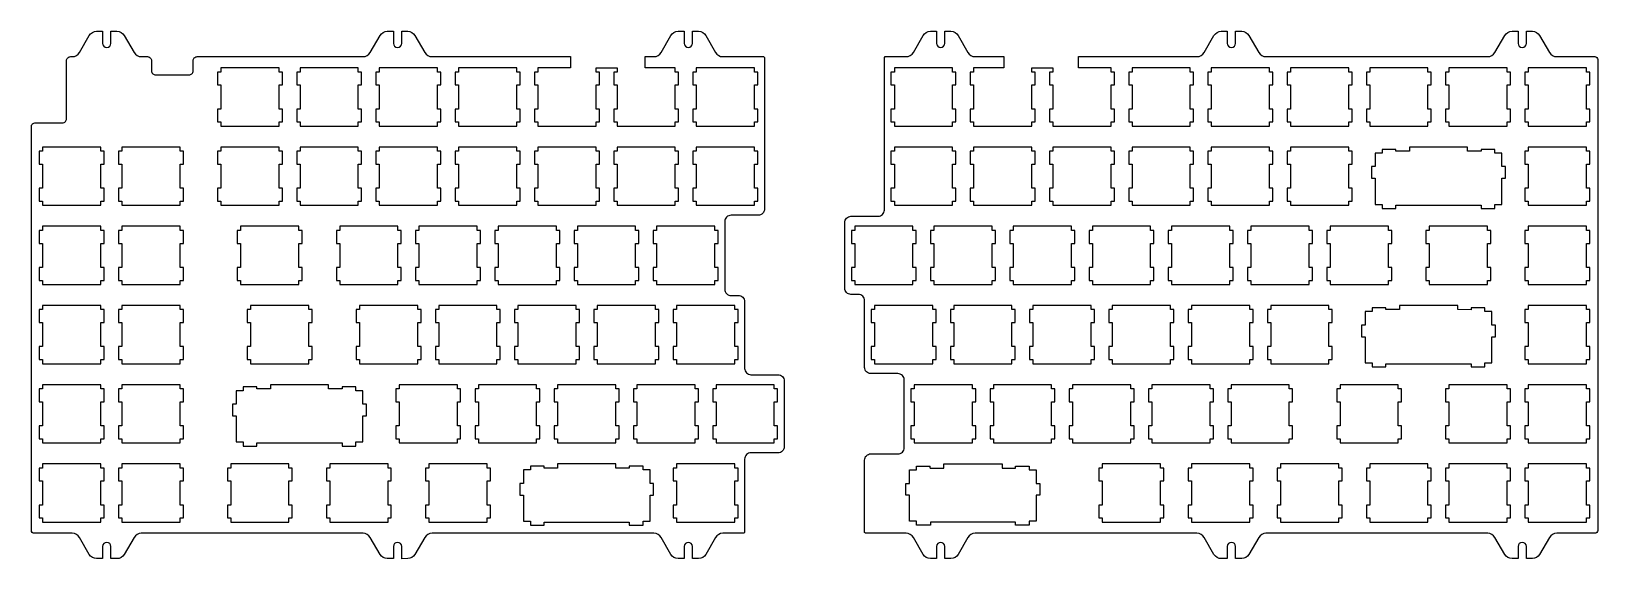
# Model space of a CAD drawing. Header units: millimetres. Extents: x 0 to 377, y -6 to 121.
import ezdxf

# ---------------------------------------------------------------- set-up
doc = ezdxf.new("R2010")
doc.units = ezdxf.units.MM
doc.layers.get('0').update_dxf_attribs({"linetype": 'CONTINUOUS'})

msp = doc.modelspace()

# ---------------------------------------------------------------- linework, layer by layer
for p, q in [((211.09, 11.93), (211.09, 15.16)), ((211.09, 15.16), (212.76, 15.16)), ((212.76, 15.16), (212.76, 16.08)), ((212.76, 16.08), (216.06, 16.08)), ((216.06, 15.62), (216.06, 16.08)), ((216.06, 15.62), (219.31, 15.63)), ((219.31, 15.63), (219.31, 16.63)), ((219.31, 16.63), (233.31, 16.63)), ((233.31, 16.63), (233.31, 15.63)), ((233.31, 15.63), (236.56, 15.62)), ((236.56, 16.08), (239.86, 16.08)), ((236.56, 15.62), (236.56, 16.08)), ((239.86, 16.08), (239.86, 15.16)), ((239.86, 15.16), (241.54, 15.16)), ((241.54, 15.16), (241.54, 11.93)), ((210.21, 9.13), (210.21, 11.93)), ((210.21, 11.93), (211.09, 11.93)), ((241.54, 11.93), (242.41, 11.93)), ((242.41, 11.93), (242.41, 9.13)), ((211.09, 9.13), (210.21, 9.13)), ((211.09, 2.86), (211.09, 9.13)), ((241.54, 9.13), (241.54, 2.86)), ((242.41, 9.13), (241.54, 9.13)), ((212.76, 2.86), (211.09, 2.86)), ((212.76, 1.88), (212.76, 2.86)), ((216.07, 1.88), (212.76, 1.88)), ((236.56, 2.63), (216.07, 2.63)), ((216.07, 2.63), (216.07, 1.88)), ((236.56, 1.88), (236.56, 2.63)), ((239.86, 1.88), (236.56, 1.88)), ((239.86, 2.86), (239.86, 1.88)), ((241.54, 2.86), (239.86, 2.86))]:
    msp.add_line(p, q)
for points in [[(79.67, 114.59, 0.267949), (81.41, 115.59), (83.77, 119.69, -0.267949), (85.5, 120.69), (86.97, 120.69), (86.97, 117.79, 1), (88.97, 117.79), (88.97, 120.69), (90.43, 120.69, -0.267949), (92.16, 119.69), (94.53, 115.59, 0.267949), (96.26, 114.59), (129.52, 114.59), (129.52, 111.88), (121.68, 111.88), (121.68, 110.88), (120.88, 110.88), (120.88, 107.78), (121.68, 107.78), (121.68, 101.98), (120.88, 101.98), (120.88, 98.88), (121.68, 98.88), (121.68, 97.88), (135.68, 97.88), (135.68, 98.88), (136.48, 98.88), (136.48, 101.98), (135.68, 101.98), (135.68, 107.78), (136.48, 107.78), (136.48, 110.88), (135.68, 110.88), (135.68, 111.88), (140.73, 111.88), (140.73, 110.88), (139.93, 110.88), (139.93, 107.78), (140.73, 107.78), (140.73, 101.98), (139.93, 101.98), (139.93, 98.88), (140.73, 98.88), (140.73, 97.88), (154.73, 97.88), (154.73, 98.88), (155.53, 98.88), (155.53, 101.98), (154.73, 101.98), (154.73, 107.78), (155.53, 107.78), (155.53, 110.88), (154.73, 110.88), (154.73, 111.88), (147.46, 111.88), (147.46, 114.59), (149.59, 114.59, 0.267949), (151.32, 115.59), (153.69, 119.69, -0.267949), (155.42, 120.69), (156.88, 120.69), (156.88, 117.79, 1), (158.88, 117.79), (158.88, 120.69), (160.34, 120.69, -0.267949), (162.07, 119.69), (164.44, 115.59, 0.267949), (166.17, 114.59), (175.98, 114.59), (176.18, 114.39), (176.18, 77.94, -0.414214), (174.68, 76.44), (168.15, 76.44, 0.414214), (166.65, 74.94), (166.65, 58.64, 0.414214), (168.15, 57.14), (169.92, 57.14, -0.414214), (171.42, 55.64), (171.42, 39.59, 0.414214), (172.92, 38.09), (179.44, 38.09, -0.414214), (180.94, 36.59), (180.94, 20.79, -0.414214), (179.44, 19.29), (172.92, 19.29, 0.414214), (171.42, 17.79), (171.42, 0.14), (171.22, -0.06), (166.17, -0.06, 0.267949), (164.44, -1.06), (162.07, -5.16, -0.267949), (160.34, -6.16), (158.88, -6.16), (158.88, -3.26, 1), (156.88, -3.26), (156.88, -6.16), (155.42, -6.16, -0.267949), (153.69, -5.16), (151.32, -1.06, 0.267949), (149.59, -0.06), (96.26, -0.06, 0.267949), (94.53, -1.06), (92.16, -5.16, -0.267949), (90.43, -6.16), (88.97, -6.18), (88.97, -3.26, 1), (86.97, -3.26), (86.97, -6.16), (85.5, -6.16, -0.267949), (83.77, -5.16), (81.41, -1.06, 0.267949), (79.67, -0.06), (26.34, -0.06, 0.267949), (24.61, -1.06), (22.25, -5.16, -0.267949), (20.51, -6.16), (19.05, -6.16), (19.05, -3.26, 1), (17.05, -3.26), (17.05, -6.16), (15.59, -6.16, -0.267949), (13.86, -5.16), (11.49, -1.06, 0.267949), (9.76, -0.06), (0.62, -0.06, -0.414214), (-0.08, 0.64), (-0.08, 97.69, -0.414214), (0.92, 98.69), (7.39, 98.69, 0.414214), (8.39, 99.69), (8.39, 113.59, -0.414214), (9.39, 114.59), (9.76, 114.59, 0.267949), (11.49, 115.59), (13.86, 119.69, -0.267949), (15.59, 120.69), (17.05, 120.69), (17.05, 117.79, 1), (19.05, 117.79), (19.05, 120.69), (20.51, 120.69, -0.267949), (22.25, 119.69), (24.61, 115.59, 0.267949), (26.34, 114.59), (27.81, 114.59, -0.414214), (28.81, 113.59), (28.81, 111.19, 0.414214), (29.81, 110.19), (37.81, 110.19, 0.414214), (38.81, 111.19), (38.81, 113.59, -0.414214), (39.81, 114.59)], [(281.9, 115.59), (284.26, 119.69, -0.267949), (286, 120.69), (287.46, 120.69), (287.46, 117.79, 1), (289.46, 117.79), (289.46, 120.69), (290.92, 120.69, -0.267949), (292.65, 119.69), (295.02, 115.59, 0.267949), (296.75, 114.59), (350.08, 114.59, 0.267949), (351.81, 115.59), (354.18, 119.69, -0.267949), (355.91, 120.69), (357.37, 120.69), (357.37, 117.79, 1), (359.37, 117.79), (359.37, 120.69), (360.83, 120.69, -0.267949), (362.56, 119.69), (364.93, 115.59, 0.267949), (366.66, 114.59), (375.81, 114.59, -0.414214), (376.51, 113.89), (376.51, 0.64, -0.414214), (375.81, -0.06), (366.66, -0.06, 0.267949), (364.93, -1.06), (362.56, -5.16, -0.267949), (360.83, -6.16), (359.37, -6.16), (359.37, -3.26, 1), (357.37, -3.26), (357.37, -6.16), (355.91, -6.16, -0.267949), (354.18, -5.16), (351.81, -1.06, 0.267949), (350.08, -0.06), (296.75, -0.06, 0.267949), (295.02, -1.06), (292.65, -5.16, -0.267949), (290.92, -6.16), (289.46, -6.16), (289.46, -3.26, 1), (287.46, -3.26), (287.46, -6.16), (286, -6.16, -0.267949), (284.26, -5.16), (281.9, -1.06, 0.267949), (280.17, -0.06), (226.84, -0.06, 0.267949), (225.1, -1.06), (222.74, -5.16, -0.267949), (221.01, -6.16), (219.54, -6.16), (219.54, -3.26, 1), (217.54, -3.26), (217.54, -6.16), (216.08, -6.16, -0.267949), (214.35, -5.16), (211.98, -1.06, 0.267949), (210.25, -0.06), (200.45, -0.06), (200.25, 0.14), (200.25, 17.54, -0.414214), (201.75, 19.04), (208.27, 19.04, 0.414214), (209.77, 20.54), (209.77, 36.84, 0.414214), (208.27, 38.34), (201.75, 38.34, -0.414214), (200.25, 39.84), (200.25, 55.89, 0.414214), (198.75, 57.39), (196.98, 57.39, -0.414214), (195.48, 58.89), (195.48, 74.69, -0.414214), (196.98, 76.19), (203.51, 76.19, 0.414214), (205.01, 77.69), (205.01, 114.39), (205.21, 114.59), (210.25, 114.59, 0.267949), (211.98, 115.59), (214.35, 119.69, -0.267949), (216.08, 120.69), (217.54, 120.69), (217.54, 117.79, 1), (219.54, 117.79), (219.54, 120.69), (221.01, 120.69, -0.267949), (222.74, 119.69), (225.1, 115.59, 0.267949), (226.84, 114.59), (233.72, 114.59), (233.72, 111.88), (226.46, 111.88), (226.46, 110.88), (225.66, 110.88), (225.66, 107.78), (226.46, 107.78), (226.46, 101.98), (225.66, 101.98), (225.66, 98.88), (226.46, 98.88), (226.46, 97.88), (240.46, 97.88), (240.46, 98.88), (241.26, 98.88), (241.26, 101.98), (240.46, 101.98), (240.46, 107.78), (241.26, 107.78), (241.26, 110.88), (240.46, 110.88), (240.46, 111.88), (245.51, 111.88), (245.51, 110.88), (244.71, 110.88), (244.71, 107.78), (245.51, 107.78), (245.51, 101.98), (244.71, 101.98), (244.71, 98.88), (245.51, 98.88), (245.51, 97.88), (259.5, 97.88), (259.5, 98.88), (260.31, 98.88), (260.31, 101.98), (259.5, 101.98), (259.5, 107.78), (260.31, 107.78), (260.31, 110.88), (259.5, 110.88), (259.5, 111.88), (251.66, 111.88), (251.66, 114.59), (280.17, 114.59, 0.267949)]]:
    msp.add_lwpolyline(points, format="xyb", close=True)
for points in [[(59.48, 101.98), (59.48, 107.78), (60.28, 107.78), (60.28, 110.88), (59.48, 110.88), (59.48, 111.88), (45.48, 111.88), (45.48, 110.88), (44.68, 110.88), (44.68, 107.78), (45.48, 107.78), (45.48, 101.98), (44.68, 101.98), (44.68, 98.88), (45.48, 98.88), (45.48, 97.88), (59.48, 97.88), (59.48, 98.88), (60.28, 98.88), (60.28, 101.98)], [(79.33, 98.88), (79.33, 101.98), (78.53, 101.98), (78.53, 107.78), (79.33, 107.78), (79.33, 110.88), (78.53, 110.88), (78.53, 111.88), (64.53, 111.88), (64.53, 110.88), (63.73, 110.88), (63.73, 107.78), (64.53, 107.78), (64.53, 101.98), (63.73, 101.98), (63.73, 98.88), (64.53, 98.88), (64.53, 97.88), (78.53, 97.88), (78.53, 98.88)], [(98.38, 110.88), (97.58, 110.88), (97.58, 111.88), (83.58, 111.88), (83.58, 110.88), (82.78, 110.88), (82.78, 107.78), (83.58, 107.78), (83.58, 101.98), (82.78, 101.98), (82.78, 98.88), (83.58, 98.88), (83.58, 97.88), (97.58, 97.88), (97.58, 98.88), (98.38, 98.88), (98.38, 101.98), (97.58, 101.98), (97.58, 107.78), (98.38, 107.78)], [(116.63, 107.78), (117.43, 107.78), (117.43, 110.88), (116.63, 110.88), (116.63, 111.88), (102.63, 111.88), (102.63, 110.88), (101.83, 110.88), (101.83, 107.78), (102.63, 107.78), (102.63, 101.98), (101.83, 101.98), (101.83, 98.88), (102.63, 98.88), (102.63, 97.88), (116.63, 97.88), (116.63, 98.88), (117.43, 98.88), (117.43, 101.98), (116.63, 101.98)], [(173.78, 107.78), (174.58, 107.78), (174.58, 110.88), (173.78, 110.88), (173.78, 111.88), (159.78, 111.88), (159.78, 110.88), (158.98, 110.88), (158.98, 107.78), (159.78, 107.78), (159.78, 101.98), (158.98, 101.98), (158.98, 98.88), (159.78, 98.88), (159.78, 97.88), (173.78, 97.88), (173.78, 98.88), (174.58, 98.88), (174.58, 101.98), (173.78, 101.98)], [(207.41, 107.78), (207.41, 101.98), (206.6, 101.98), (206.6, 98.88), (207.41, 98.88), (207.41, 97.88), (221.41, 97.88), (221.41, 98.88), (222.21, 98.88), (222.21, 101.98), (221.41, 101.98), (221.41, 107.78), (222.21, 107.78), (222.21, 110.88), (221.41, 110.88), (221.41, 111.88), (207.41, 111.88), (207.41, 110.88), (206.6, 110.88), (206.6, 107.78)], [(264.56, 101.98), (263.75, 101.98), (263.75, 98.88), (264.56, 98.88), (264.56, 97.88), (278.56, 97.88), (278.56, 98.88), (279.36, 98.88), (279.36, 101.98), (278.56, 101.98), (278.56, 107.78), (279.36, 107.78), (279.36, 110.88), (278.56, 110.88), (278.56, 111.88), (264.56, 111.88), (264.56, 110.88), (263.75, 110.88), (263.75, 107.78), (264.56, 107.78)], [(298.41, 101.98), (297.61, 101.98), (297.61, 107.78), (298.41, 107.78), (298.41, 110.88), (297.61, 110.88), (297.61, 111.88), (283.61, 111.88), (283.61, 110.88), (282.81, 110.88), (282.81, 107.78), (283.61, 107.78), (283.61, 101.98), (282.81, 101.98), (282.81, 98.88), (283.61, 98.88), (283.61, 97.88), (297.61, 97.88), (297.61, 98.88), (298.41, 98.88)], [(302.66, 110.88), (301.86, 110.88), (301.86, 107.78), (302.66, 107.78), (302.66, 101.98), (301.86, 101.98), (301.86, 98.88), (302.66, 98.88), (302.66, 97.88), (316.65, 97.88), (316.65, 98.88), (317.46, 98.88), (317.46, 101.98), (316.65, 101.98), (316.65, 107.78), (317.46, 107.78), (317.46, 110.88), (316.65, 110.88), (316.65, 111.88), (302.66, 111.88)], [(335.71, 101.98), (335.71, 107.78), (336.51, 107.78), (336.51, 110.88), (335.71, 110.88), (335.71, 111.88), (321.71, 111.88), (321.71, 110.88), (320.9, 110.88), (320.9, 107.78), (321.71, 107.78), (321.71, 101.98), (320.9, 101.98), (320.9, 98.88), (321.71, 98.88), (321.71, 97.88), (335.71, 97.88), (335.71, 98.88), (336.51, 98.88), (336.51, 101.98)], [(354.76, 111.88), (340.76, 111.88), (340.76, 110.88), (339.95, 110.88), (339.95, 107.78), (340.76, 107.78), (340.76, 101.98), (339.95, 101.98), (339.95, 98.88), (340.76, 98.88), (340.76, 97.88), (354.76, 97.88), (354.76, 98.88), (355.56, 98.88), (355.56, 101.98), (354.76, 101.98), (354.76, 107.78), (355.56, 107.78), (355.56, 110.88), (354.76, 110.88)], [(373.81, 110.88), (373.81, 111.88), (359.81, 111.88), (359.81, 110.88), (359, 110.88), (359, 107.78), (359.81, 107.78), (359.81, 101.98), (359, 101.98), (359, 98.88), (359.81, 98.88), (359.81, 97.88), (373.81, 97.88), (373.81, 98.88), (374.61, 98.88), (374.61, 101.98), (373.81, 101.98), (373.81, 107.78), (374.61, 107.78), (374.61, 110.88)], [(2.62, 91.83), (1.82, 91.83), (1.82, 88.73), (2.62, 88.73), (2.62, 82.93), (1.82, 82.93), (1.82, 79.83), (2.62, 79.83), (2.62, 78.83), (16.62, 78.83), (16.62, 79.83), (17.42, 79.83), (17.42, 82.93), (16.62, 82.93), (16.62, 88.73), (17.42, 88.73), (17.42, 91.83), (16.62, 91.83), (16.62, 92.83), (2.62, 92.83)], [(36.47, 82.93), (35.67, 82.93), (35.67, 88.73), (36.47, 88.73), (36.47, 91.83), (35.67, 91.83), (35.67, 92.83), (21.67, 92.83), (21.67, 91.83), (20.87, 91.83), (20.87, 88.73), (21.67, 88.73), (21.67, 82.93), (20.87, 82.93), (20.87, 79.83), (21.67, 79.83), (21.67, 78.83), (35.67, 78.83), (35.67, 79.83), (36.47, 79.83)], [(60.28, 91.83), (59.48, 91.83), (59.48, 92.83), (45.48, 92.83), (45.48, 91.83), (44.68, 91.83), (44.68, 88.73), (45.48, 88.73), (45.48, 82.93), (44.68, 82.93), (44.68, 79.83), (45.48, 79.83), (45.48, 78.83), (59.48, 78.83), (59.48, 79.83), (60.28, 79.83), (60.28, 82.93), (59.48, 82.93), (59.48, 88.73), (60.28, 88.73)], [(64.53, 82.93), (63.73, 82.93), (63.73, 79.83), (64.53, 79.83), (64.53, 78.83), (78.53, 78.83), (78.53, 79.83), (79.33, 79.83), (79.33, 82.93), (78.53, 82.93), (78.53, 88.73), (79.33, 88.73), (79.33, 91.83), (78.53, 91.83), (78.53, 92.83), (64.53, 92.83), (64.53, 91.83), (63.73, 91.83), (63.73, 88.73), (64.53, 88.73)], [(97.58, 82.93), (97.58, 88.73), (98.38, 88.73), (98.38, 91.83), (97.58, 91.83), (97.58, 92.83), (83.58, 92.83), (83.58, 91.83), (82.78, 91.83), (82.78, 88.73), (83.58, 88.73), (83.58, 82.93), (82.78, 82.93), (82.78, 79.83), (83.58, 79.83), (83.58, 78.83), (97.58, 78.83), (97.58, 79.83), (98.38, 79.83), (98.38, 82.93)], [(117.43, 88.73), (117.43, 91.83), (116.63, 91.83), (116.63, 92.83), (102.63, 92.83), (102.63, 91.83), (101.83, 91.83), (101.83, 88.73), (102.63, 88.73), (102.63, 82.93), (101.83, 82.93), (101.83, 79.83), (102.63, 79.83), (102.63, 78.83), (116.63, 78.83), (116.63, 79.83), (117.43, 79.83), (117.43, 82.93), (116.63, 82.93), (116.63, 88.73)], [(135.68, 92.83), (121.68, 92.83), (121.68, 91.83), (120.88, 91.83), (120.88, 88.73), (121.68, 88.73), (121.68, 82.93), (120.88, 82.93), (120.88, 79.83), (121.68, 79.83), (121.68, 78.83), (135.68, 78.83), (135.68, 79.83), (136.48, 79.83), (136.48, 82.93), (135.68, 82.93), (135.68, 88.73), (136.48, 88.73), (136.48, 91.83), (135.68, 91.83)], [(155.53, 91.83), (154.73, 91.83), (154.73, 92.83), (140.73, 92.83), (140.73, 91.83), (139.93, 91.83), (139.93, 88.73), (140.73, 88.73), (140.73, 82.93), (139.93, 82.93), (139.93, 79.83), (140.73, 79.83), (140.73, 78.83), (154.73, 78.83), (154.73, 79.83), (155.53, 79.83), (155.53, 82.93), (154.73, 82.93), (154.73, 88.73), (155.53, 88.73)], [(173.78, 82.93), (173.78, 88.73), (174.58, 88.73), (174.58, 91.83), (173.78, 91.83), (173.78, 92.83), (159.78, 92.83), (159.78, 91.83), (158.98, 91.83), (158.98, 88.73), (159.78, 88.73), (159.78, 82.93), (158.98, 82.93), (158.98, 79.83), (159.78, 79.83), (159.78, 78.83), (173.78, 78.83), (173.78, 79.83), (174.58, 79.83), (174.58, 82.93)], [(207.41, 82.93), (206.6, 82.93), (206.6, 79.83), (207.41, 79.83), (207.41, 78.83), (221.41, 78.83), (221.41, 79.83), (222.21, 79.83), (222.21, 82.93), (221.41, 82.93), (221.41, 88.73), (222.21, 88.73), (222.21, 91.83), (221.41, 91.83), (221.41, 92.83), (207.41, 92.83), (207.41, 91.83), (206.6, 91.83), (206.6, 88.73), (207.41, 88.73)], [(241.26, 88.73), (241.26, 91.83), (240.46, 91.83), (240.46, 92.83), (226.46, 92.83), (226.46, 91.83), (225.66, 91.83), (225.66, 88.73), (226.46, 88.73), (226.46, 82.93), (225.66, 82.93), (225.66, 79.83), (226.46, 79.83), (226.46, 78.83), (240.46, 78.83), (240.46, 79.83), (241.26, 79.83), (241.26, 82.93), (240.46, 82.93), (240.46, 88.73)], [(244.71, 79.83), (245.51, 79.83), (245.51, 78.83), (259.5, 78.83), (259.5, 79.83), (260.31, 79.83), (260.31, 82.93), (259.5, 82.93), (259.5, 88.73), (260.31, 88.73), (260.31, 91.83), (259.5, 91.83), (259.5, 92.83), (245.51, 92.83), (245.51, 91.83), (244.71, 91.83), (244.71, 88.73), (245.51, 88.73), (245.51, 82.93), (244.71, 82.93)], [(264.56, 79.83), (264.56, 78.83), (278.56, 78.83), (278.56, 79.83), (279.36, 79.83), (279.36, 82.93), (278.56, 82.93), (278.56, 88.73), (279.36, 88.73), (279.36, 91.83), (278.56, 91.83), (278.56, 92.83), (264.56, 92.83), (264.56, 91.83), (263.75, 91.83), (263.75, 88.73), (264.56, 88.73), (264.56, 82.93), (263.75, 82.93), (263.75, 79.83)], [(283.61, 92.83), (283.61, 91.83), (282.81, 91.83), (282.81, 88.73), (283.61, 88.73), (283.61, 82.93), (282.81, 82.93), (282.81, 79.83), (283.61, 79.83), (283.61, 78.83), (297.61, 78.83), (297.61, 79.83), (298.41, 79.83), (298.41, 82.93), (297.61, 82.93), (297.61, 88.73), (298.41, 88.73), (298.41, 91.83), (297.61, 91.83), (297.61, 92.83)], [(316.65, 78.83), (316.65, 79.83), (317.46, 79.83), (317.46, 82.93), (316.65, 82.93), (316.65, 88.73), (317.46, 88.73), (317.46, 91.83), (316.65, 91.83), (316.65, 92.83), (302.66, 92.83), (302.66, 91.83), (301.86, 91.83), (301.86, 88.73), (302.66, 88.73), (302.66, 82.93), (301.86, 82.93), (301.86, 79.83), (302.66, 79.83), (302.66, 78.83)], [(354.33, 85.33), (354.33, 88.13), (353.46, 88.13), (353.46, 91.36), (351.78, 91.36), (351.78, 92.28), (348.48, 92.28), (348.48, 91.82), (345.23, 91.83), (345.23, 92.83), (331.23, 92.83), (331.23, 91.83), (327.98, 91.82), (327.98, 92.28), (324.68, 92.28), (324.68, 91.36), (323, 91.36), (323, 88.13), (322.13, 88.13), (322.13, 85.33), (323, 85.33), (323, 79.06), (324.68, 79.06), (324.68, 78.08), (327.98, 78.08), (327.98, 78.83), (348.48, 78.83), (348.48, 78.08), (351.78, 78.08), (351.78, 79.06), (353.46, 79.06), (353.46, 85.33)], [(359, 91.83), (359, 88.73), (359.81, 88.73), (359.81, 82.93), (359, 82.93), (359, 79.83), (359.81, 79.83), (359.81, 78.83), (373.81, 78.83), (373.81, 79.83), (374.61, 79.83), (374.61, 82.93), (373.81, 82.93), (373.81, 88.73), (374.61, 88.73), (374.61, 91.83), (373.81, 91.83), (373.81, 92.83), (359.81, 92.83), (359.81, 91.83)], [(17.42, 60.78), (17.42, 63.88), (16.62, 63.88), (16.62, 69.68), (17.42, 69.68), (17.42, 72.78), (16.62, 72.78), (16.62, 73.78), (2.62, 73.78), (2.62, 72.78), (1.82, 72.78), (1.82, 69.68), (2.62, 69.68), (2.62, 63.88), (1.82, 63.88), (1.82, 60.78), (2.62, 60.78), (2.62, 59.78), (16.62, 59.78), (16.62, 60.78)], [(35.67, 60.78), (36.47, 60.78), (36.47, 63.88), (35.67, 63.88), (35.67, 69.68), (36.47, 69.68), (36.47, 72.78), (35.67, 72.78), (35.67, 73.78), (21.67, 73.78), (21.67, 72.78), (20.87, 72.78), (20.87, 69.68), (21.67, 69.68), (21.67, 63.88), (20.87, 63.88), (20.87, 60.78), (21.67, 60.78), (21.67, 59.78), (35.67, 59.78)], [(64.24, 59.78), (64.24, 60.78), (65.04, 60.78), (65.04, 63.88), (64.24, 63.88), (64.24, 69.68), (65.04, 69.68), (65.04, 72.78), (64.24, 72.78), (64.24, 73.78), (50.24, 73.78), (50.24, 72.78), (49.44, 72.78), (49.44, 69.68), (50.24, 69.68), (50.24, 63.88), (49.44, 63.88), (49.44, 60.78), (50.24, 60.78), (50.24, 59.78)], [(73.25, 60.78), (74.06, 60.78), (74.06, 59.78), (88.06, 59.78), (88.06, 60.78), (88.86, 60.78), (88.86, 63.88), (88.06, 63.88), (88.06, 69.68), (88.86, 69.68), (88.86, 72.78), (88.06, 72.78), (88.06, 73.78), (74.06, 73.78), (74.06, 72.78), (73.25, 72.78), (73.25, 69.68), (74.06, 69.68), (74.06, 63.88), (73.25, 63.88)], [(93.11, 60.78), (93.11, 59.78), (107.11, 59.78), (107.11, 60.78), (107.91, 60.78), (107.91, 63.88), (107.11, 63.88), (107.11, 69.68), (107.91, 69.68), (107.91, 72.78), (107.11, 72.78), (107.11, 73.78), (93.11, 73.78), (93.11, 72.78), (92.31, 72.78), (92.31, 69.68), (93.11, 69.68), (93.11, 63.88), (92.31, 63.88), (92.31, 60.78)], [(112.16, 72.78), (111.36, 72.78), (111.36, 69.68), (112.16, 69.68), (112.16, 63.88), (111.36, 63.88), (111.36, 60.78), (112.16, 60.78), (112.16, 59.78), (126.16, 59.78), (126.16, 60.78), (126.96, 60.78), (126.96, 63.88), (126.16, 63.88), (126.16, 69.68), (126.96, 69.68), (126.96, 72.78), (126.16, 72.78), (126.16, 73.78), (112.16, 73.78)], [(146.01, 60.78), (146.01, 63.88), (145.21, 63.88), (145.21, 69.68), (146.01, 69.68), (146.01, 72.78), (145.21, 72.78), (145.21, 73.78), (131.21, 73.78), (131.21, 72.78), (130.41, 72.78), (130.41, 69.68), (131.21, 69.68), (131.21, 63.88), (130.41, 63.88), (130.41, 60.78), (131.21, 60.78), (131.21, 59.78), (145.21, 59.78), (145.21, 60.78)], [(165.06, 72.78), (164.25, 72.78), (164.25, 73.78), (150.26, 73.78), (150.26, 72.78), (149.46, 72.78), (149.46, 69.68), (150.26, 69.68), (150.26, 63.88), (149.46, 63.88), (149.46, 60.78), (150.26, 60.78), (150.26, 59.78), (164.25, 59.78), (164.25, 60.78), (165.06, 60.78), (165.06, 63.88), (164.25, 63.88), (164.25, 69.68), (165.06, 69.68)], [(197.88, 63.88), (197.08, 63.88), (197.08, 60.78), (197.88, 60.78), (197.88, 59.78), (211.88, 59.78), (211.88, 60.78), (212.68, 60.78), (212.68, 63.88), (211.88, 63.88), (211.88, 69.68), (212.68, 69.68), (212.68, 72.78), (211.88, 72.78), (211.88, 73.78), (197.88, 73.78), (197.88, 72.78), (197.08, 72.78), (197.08, 69.68), (197.88, 69.68)], [(230.93, 69.68), (231.73, 69.68), (231.73, 72.78), (230.93, 72.78), (230.93, 73.78), (216.93, 73.78), (216.93, 72.78), (216.13, 72.78), (216.13, 69.68), (216.93, 69.68), (216.93, 63.88), (216.13, 63.88), (216.13, 60.78), (216.93, 60.78), (216.93, 59.78), (230.93, 59.78), (230.93, 60.78), (231.73, 60.78), (231.73, 63.88), (230.93, 63.88)], [(235.98, 72.78), (235.18, 72.78), (235.18, 69.68), (235.98, 69.68), (235.98, 63.88), (235.18, 63.88), (235.18, 60.78), (235.98, 60.78), (235.98, 59.78), (249.98, 59.78), (249.98, 60.78), (250.78, 60.78), (250.78, 63.88), (249.98, 63.88), (249.98, 69.68), (250.78, 69.68), (250.78, 72.78), (249.98, 72.78), (249.98, 73.78), (235.98, 73.78)], [(254.23, 60.78), (255.03, 60.78), (255.03, 59.78), (269.03, 59.78), (269.03, 60.78), (269.83, 60.78), (269.83, 63.88), (269.03, 63.88), (269.03, 69.68), (269.83, 69.68), (269.83, 72.78), (269.03, 72.78), (269.03, 73.78), (255.03, 73.78), (255.03, 72.78), (254.23, 72.78), (254.23, 69.68), (255.03, 69.68), (255.03, 63.88), (254.23, 63.88)], [(288.88, 69.68), (288.88, 72.78), (288.08, 72.78), (288.08, 73.78), (274.08, 73.78), (274.08, 72.78), (273.28, 72.78), (273.28, 69.68), (274.08, 69.68), (274.08, 63.88), (273.28, 63.88), (273.28, 60.78), (274.08, 60.78), (274.08, 59.78), (288.08, 59.78), (288.08, 60.78), (288.88, 60.78), (288.88, 63.88), (288.08, 63.88), (288.08, 69.68)], [(307.13, 63.88), (307.13, 69.68), (307.93, 69.68), (307.93, 72.78), (307.13, 72.78), (307.13, 73.78), (293.13, 73.78), (293.13, 72.78), (292.33, 72.78), (292.33, 69.68), (293.13, 69.68), (293.13, 63.88), (292.33, 63.88), (292.33, 60.78), (293.13, 60.78), (293.13, 59.78), (307.13, 59.78), (307.13, 60.78), (307.93, 60.78), (307.93, 63.88)], [(326.98, 63.88), (326.18, 63.88), (326.18, 69.68), (326.98, 69.68), (326.98, 72.78), (326.18, 72.78), (326.18, 73.78), (312.18, 73.78), (312.18, 72.78), (311.38, 72.78), (311.38, 69.68), (312.18, 69.68), (312.18, 63.88), (311.38, 63.88), (311.38, 60.78), (312.18, 60.78), (312.18, 59.78), (326.18, 59.78), (326.18, 60.78), (326.98, 60.78)], [(350.79, 69.68), (350.79, 72.78), (349.99, 72.78), (349.99, 73.78), (335.99, 73.78), (335.99, 72.78), (335.19, 72.78), (335.19, 69.68), (335.99, 69.68), (335.99, 63.88), (335.19, 63.88), (335.19, 60.78), (335.99, 60.78), (335.99, 59.78), (349.99, 59.78), (349.99, 60.78), (350.79, 60.78), (350.79, 63.88), (349.99, 63.88), (349.99, 69.68)], [(359.81, 63.88), (359, 63.88), (359, 60.78), (359.81, 60.78), (359.81, 59.78), (373.81, 59.78), (373.81, 60.78), (374.61, 60.78), (374.61, 63.88), (373.81, 63.88), (373.81, 69.68), (374.61, 69.68), (374.61, 72.78), (373.81, 72.78), (373.81, 73.78), (359.81, 73.78), (359.81, 72.78), (359, 72.78), (359, 69.68), (359.81, 69.68)], [(16.62, 50.63), (17.42, 50.63), (17.42, 53.73), (16.62, 53.73), (16.62, 54.73), (2.62, 54.73), (2.62, 53.73), (1.82, 53.73), (1.82, 50.63), (2.62, 50.63), (2.62, 44.83), (1.82, 44.83), (1.82, 41.73), (2.62, 41.73), (2.62, 40.73), (16.62, 40.73), (16.62, 41.73), (17.42, 41.73), (17.42, 44.83), (16.62, 44.83)], [(20.87, 44.83), (20.87, 41.73), (21.67, 41.73), (21.67, 40.73), (35.67, 40.73), (35.67, 41.73), (36.47, 41.73), (36.47, 44.83), (35.67, 44.83), (35.67, 50.63), (36.47, 50.63), (36.47, 53.73), (35.67, 53.73), (35.67, 54.73), (21.67, 54.73), (21.67, 53.73), (20.87, 53.73), (20.87, 50.63), (21.67, 50.63), (21.67, 44.83)], [(52.62, 41.73), (52.62, 40.73), (66.63, 40.73), (66.63, 41.73), (67.42, 41.73), (67.42, 44.83), (66.63, 44.83), (66.63, 50.63), (67.42, 50.63), (67.42, 53.73), (66.63, 53.73), (66.63, 54.73), (52.62, 54.73), (52.62, 53.73), (51.83, 53.73), (51.83, 50.63), (52.62, 50.63), (52.62, 44.83), (51.83, 44.83), (51.83, 41.73)], [(93.62, 44.83), (92.82, 44.83), (92.82, 50.63), (93.62, 50.63), (93.62, 53.73), (92.82, 53.73), (92.82, 54.73), (78.82, 54.73), (78.82, 53.73), (78.02, 53.73), (78.02, 50.63), (78.82, 50.63), (78.82, 44.83), (78.02, 44.83), (78.02, 41.73), (78.82, 41.73), (78.82, 40.73), (92.82, 40.73), (92.82, 41.73), (93.62, 41.73)], [(97.07, 44.83), (97.07, 41.73), (97.87, 41.73), (97.87, 40.73), (111.87, 40.73), (111.87, 41.73), (112.67, 41.73), (112.67, 44.83), (111.87, 44.83), (111.87, 50.63), (112.67, 50.63), (112.67, 53.73), (111.87, 53.73), (111.87, 54.73), (97.87, 54.73), (97.87, 53.73), (97.07, 53.73), (97.07, 50.63), (97.87, 50.63), (97.87, 44.83)], [(116.12, 41.73), (116.92, 41.73), (116.92, 40.73), (130.92, 40.73), (130.92, 41.73), (131.72, 41.73), (131.72, 44.83), (130.92, 44.83), (130.92, 50.63), (131.72, 50.63), (131.72, 53.73), (130.92, 53.73), (130.92, 54.73), (116.92, 54.73), (116.92, 53.73), (116.12, 53.73), (116.12, 50.63), (116.92, 50.63), (116.92, 44.83), (116.12, 44.83)], [(135.97, 50.63), (135.97, 44.83), (135.17, 44.83), (135.17, 41.73), (135.97, 41.73), (135.97, 40.73), (149.97, 40.73), (149.97, 41.73), (150.77, 41.73), (150.77, 44.83), (149.97, 44.83), (149.97, 50.63), (150.77, 50.63), (150.77, 53.73), (149.97, 53.73), (149.97, 54.73), (135.97, 54.73), (135.97, 53.73), (135.17, 53.73), (135.17, 50.63)], [(169.02, 53.73), (169.02, 54.73), (155.02, 54.73), (155.02, 53.73), (154.22, 53.73), (154.22, 50.63), (155.02, 50.63), (155.02, 44.83), (154.22, 44.83), (154.22, 41.73), (155.02, 41.73), (155.02, 40.73), (169.02, 40.73), (169.02, 41.73), (169.82, 41.73), (169.82, 44.83), (169.02, 44.83), (169.02, 50.63), (169.82, 50.63), (169.82, 53.73)], [(217.44, 53.73), (216.64, 53.73), (216.64, 54.73), (202.64, 54.73), (202.64, 53.73), (201.84, 53.73), (201.84, 50.63), (202.64, 50.63), (202.64, 44.83), (201.84, 44.83), (201.84, 41.73), (202.64, 41.73), (202.64, 40.73), (216.64, 40.73), (216.64, 41.73), (217.44, 41.73), (217.44, 44.83), (216.64, 44.83), (216.64, 50.63), (217.44, 50.63)], [(220.89, 53.73), (220.89, 50.63), (221.69, 50.63), (221.69, 44.83), (220.89, 44.83), (220.89, 41.73), (221.69, 41.73), (221.69, 40.73), (235.69, 40.73), (235.69, 41.73), (236.49, 41.73), (236.49, 44.83), (235.69, 44.83), (235.69, 50.63), (236.49, 50.63), (236.49, 53.73), (235.69, 53.73), (235.69, 54.73), (221.69, 54.73), (221.69, 53.73)], [(240.74, 44.83), (239.94, 44.83), (239.94, 41.73), (240.74, 41.73), (240.74, 40.73), (254.74, 40.73), (254.74, 41.73), (255.54, 41.73), (255.54, 44.83), (254.74, 44.83), (254.74, 50.63), (255.54, 50.63), (255.54, 53.73), (254.74, 53.73), (254.74, 54.73), (240.74, 54.73), (240.74, 53.73), (239.94, 53.73), (239.94, 50.63), (240.74, 50.63)], [(259.79, 40.73), (273.79, 40.73), (273.79, 41.73), (274.59, 41.73), (274.59, 44.83), (273.79, 44.83), (273.79, 50.63), (274.59, 50.63), (274.59, 53.73), (273.79, 53.73), (273.79, 54.73), (259.79, 54.73), (259.79, 53.73), (258.99, 53.73), (258.99, 50.63), (259.79, 50.63), (259.79, 44.83), (258.99, 44.83), (258.99, 41.73), (259.79, 41.73)], [(278.84, 44.83), (278.04, 44.83), (278.04, 41.73), (278.84, 41.73), (278.84, 40.73), (292.84, 40.73), (292.84, 41.73), (293.64, 41.73), (293.64, 44.83), (292.84, 44.83), (292.84, 50.63), (293.64, 50.63), (293.64, 53.73), (292.84, 53.73), (292.84, 54.73), (278.84, 54.73), (278.84, 53.73), (278.04, 53.73), (278.04, 50.63), (278.84, 50.63)], [(311.89, 53.73), (311.89, 54.73), (297.89, 54.73), (297.89, 53.73), (297.09, 53.73), (297.09, 50.63), (297.89, 50.63), (297.89, 44.83), (297.09, 44.83), (297.09, 41.73), (297.89, 41.73), (297.89, 40.73), (311.89, 40.73), (311.89, 41.73), (312.69, 41.73), (312.69, 44.83), (311.89, 44.83), (311.89, 50.63), (312.69, 50.63), (312.69, 53.73)], [(349.4, 54.18), (346.1, 54.18), (346.1, 53.72), (342.85, 53.73), (342.85, 54.73), (328.85, 54.73), (328.85, 53.73), (325.6, 53.73), (325.6, 54.18), (322.3, 54.18), (322.3, 53.26), (320.62, 53.26), (320.62, 50.03), (319.75, 50.03), (319.75, 47.23), (320.62, 47.23), (320.62, 40.96), (322.3, 40.96), (322.3, 39.98), (325.6, 39.98), (325.6, 40.73), (346.1, 40.73), (346.1, 39.98), (349.4, 39.98), (349.4, 40.96), (351.08, 40.96), (351.08, 47.23), (351.95, 47.23), (351.95, 50.03), (351.08, 50.03), (351.08, 53.26), (349.4, 53.26)], [(359.81, 53.73), (359, 53.73), (359, 50.63), (359.81, 50.63), (359.81, 44.83), (359, 44.83), (359, 41.73), (359.81, 41.73), (359.81, 40.73), (373.81, 40.73), (373.81, 41.73), (374.61, 41.73), (374.61, 44.83), (373.81, 44.83), (373.81, 50.63), (374.61, 50.63), (374.61, 53.73), (373.81, 53.73), (373.81, 54.73), (359.81, 54.73)], [(2.62, 35.68), (2.62, 34.68), (1.82, 34.68), (1.82, 31.58), (2.62, 31.58), (2.62, 25.78), (1.82, 25.78), (1.82, 22.68), (2.62, 22.68), (2.62, 21.68), (16.62, 21.68), (16.62, 22.68), (17.42, 22.68), (17.42, 25.78), (16.62, 25.78), (16.62, 31.58), (17.42, 31.58), (17.42, 34.68), (16.62, 34.68), (16.62, 35.68)], [(21.67, 34.68), (20.87, 34.68), (20.87, 31.58), (21.67, 31.58), (21.67, 25.78), (20.87, 25.78), (20.87, 22.68), (21.67, 22.68), (21.67, 21.68), (35.67, 21.68), (35.67, 22.68), (36.47, 22.68), (36.47, 25.78), (35.67, 25.78), (35.67, 31.58), (36.47, 31.58), (36.47, 34.68), (35.67, 34.68), (35.67, 35.68), (21.67, 35.68)], [(49.16, 28.18), (49.16, 21.91), (50.84, 21.91), (50.84, 20.93), (54.14, 20.93), (54.14, 21.68), (74.64, 21.68), (74.64, 20.93), (77.94, 20.93), (77.94, 21.91), (79.61, 21.91), (79.61, 28.18), (80.49, 28.18), (80.49, 30.98), (79.61, 30.98), (79.61, 34.21), (77.94, 34.21), (77.94, 35.13), (74.64, 35.13), (74.64, 34.68), (71.39, 34.68), (71.39, 35.68), (57.39, 35.68), (57.39, 34.68), (56.59, 34.68), (54.14, 34.68), (54.14, 35.13), (50.84, 35.13), (50.84, 34.21), (49.16, 34.21), (49.16, 30.98), (48.29, 30.98), (48.29, 28.18)], [(87.54, 25.78), (87.54, 22.68), (88.34, 22.68), (88.34, 21.68), (102.34, 21.68), (102.34, 22.68), (103.14, 22.68), (103.14, 25.78), (102.34, 25.78), (102.34, 31.58), (103.14, 31.58), (103.14, 34.68), (102.34, 34.68), (102.34, 35.68), (88.34, 35.68), (88.34, 34.68), (87.54, 34.68), (87.54, 31.58), (88.34, 31.58), (88.34, 25.78)], [(121.39, 21.68), (121.39, 22.68), (122.19, 22.68), (122.19, 25.78), (121.39, 25.78), (121.39, 31.58), (122.19, 31.58), (122.19, 34.68), (121.39, 34.68), (121.39, 35.68), (107.39, 35.68), (107.39, 34.68), (106.59, 34.68), (106.59, 31.58), (107.39, 31.58), (107.39, 25.78), (106.59, 25.78), (106.59, 22.68), (107.39, 22.68), (107.39, 21.68)], [(141.24, 22.68), (141.24, 25.78), (140.44, 25.78), (140.44, 31.58), (141.24, 31.58), (141.24, 34.68), (140.44, 34.68), (140.44, 35.68), (126.44, 35.68), (126.44, 34.68), (125.64, 34.68), (125.64, 31.58), (126.44, 31.58), (126.44, 25.78), (125.64, 25.78), (125.64, 22.68), (126.44, 22.68), (126.44, 21.68), (140.44, 21.68), (140.44, 22.68)], [(145.49, 35.68), (145.49, 34.68), (144.69, 34.68), (144.69, 31.58), (145.49, 31.58), (145.49, 25.78), (144.69, 25.78), (144.69, 22.68), (145.49, 22.68), (145.49, 21.68), (159.49, 21.68), (159.49, 22.68), (160.29, 22.68), (160.29, 25.78), (159.49, 25.78), (159.49, 31.58), (160.29, 31.58), (160.29, 34.68), (159.49, 34.68), (159.49, 35.68)], [(179.34, 34.68), (178.54, 34.68), (178.54, 35.68), (164.54, 35.68), (164.54, 34.68), (163.74, 34.68), (163.74, 31.58), (164.54, 31.58), (164.54, 25.78), (163.74, 25.78), (163.74, 22.68), (164.54, 22.68), (164.54, 21.68), (178.54, 21.68), (178.54, 22.68), (179.34, 22.68), (179.34, 25.78), (178.54, 25.78), (178.54, 31.58), (179.34, 31.58)], [(226.17, 25.78), (226.17, 31.58), (226.97, 31.58), (226.97, 34.68), (226.17, 34.68), (226.17, 35.68), (212.17, 35.68), (212.17, 34.68), (211.37, 34.68), (211.37, 31.58), (212.17, 31.58), (212.17, 25.78), (211.37, 25.78), (211.37, 22.68), (212.17, 22.68), (212.17, 21.68), (226.17, 21.68), (226.17, 22.68), (226.97, 22.68), (226.97, 25.78)], [(230.42, 34.68), (230.42, 31.58), (231.22, 31.58), (231.22, 25.78), (230.42, 25.78), (230.42, 22.68), (231.22, 22.68), (231.22, 21.68), (245.22, 21.68), (245.22, 22.68), (246.02, 22.68), (246.02, 25.78), (245.22, 25.78), (245.22, 31.58), (246.02, 31.58), (246.02, 34.68), (245.22, 34.68), (245.22, 35.68), (231.22, 35.68), (231.22, 34.68)], [(250.27, 35.68), (250.27, 34.68), (249.47, 34.68), (249.47, 31.58), (250.27, 31.58), (250.27, 25.78), (249.47, 25.78), (249.47, 22.68), (250.27, 22.68), (250.27, 21.68), (264.27, 21.68), (264.27, 22.68), (265.07, 22.68), (265.07, 25.78), (264.27, 25.78), (264.27, 31.58), (265.07, 31.58), (265.07, 34.68), (264.27, 34.68), (264.27, 35.68)], [(268.52, 22.68), (269.32, 22.68), (269.32, 21.68), (283.32, 21.68), (283.32, 22.68), (284.12, 22.68), (284.12, 25.78), (283.32, 25.78), (283.32, 31.58), (284.12, 31.58), (284.12, 34.68), (283.32, 34.68), (283.32, 35.68), (269.32, 35.68), (269.32, 34.68), (268.52, 34.68), (268.52, 31.58), (269.32, 31.58), (269.32, 25.78), (268.52, 25.78)], [(287.57, 22.68), (288.37, 22.68), (288.37, 21.68), (302.37, 21.68), (302.37, 22.68), (303.17, 22.68), (303.17, 25.78), (302.37, 25.78), (302.37, 31.58), (303.17, 31.58), (303.17, 34.68), (302.37, 34.68), (302.37, 35.68), (288.37, 35.68), (288.37, 34.68), (287.57, 34.68), (287.57, 31.58), (288.37, 31.58), (288.37, 25.78), (287.57, 25.78)], [(328.56, 21.68), (328.56, 22.68), (329.36, 22.68), (329.36, 25.78), (328.56, 25.78), (328.56, 31.58), (329.36, 31.58), (329.36, 34.68), (328.56, 34.68), (328.56, 35.68), (314.56, 35.68), (314.56, 34.68), (313.76, 34.68), (313.76, 31.58), (314.56, 31.58), (314.56, 25.78), (313.76, 25.78), (313.76, 22.68), (314.56, 22.68), (314.56, 21.68)], [(339.95, 25.78), (339.95, 22.68), (340.76, 22.68), (340.76, 21.68), (354.76, 21.68), (354.76, 22.68), (355.56, 22.68), (355.56, 25.78), (354.76, 25.78), (354.76, 31.58), (355.56, 31.58), (355.56, 34.68), (354.76, 34.68), (354.76, 35.68), (340.76, 35.68), (340.76, 34.68), (339.95, 34.68), (339.95, 31.58), (340.76, 31.58), (340.76, 25.78)], [(359.81, 31.58), (359.81, 25.78), (359, 25.78), (359, 22.68), (359.81, 22.68), (359.81, 21.68), (373.81, 21.68), (373.81, 22.68), (374.61, 22.68), (374.61, 25.78), (373.81, 25.78), (373.81, 31.58), (374.61, 31.58), (374.61, 34.68), (373.81, 34.68), (373.81, 35.68), (359.81, 35.68), (359.81, 34.68), (359, 34.68), (359, 31.58)], [(2.62, 6.73), (1.82, 6.73), (1.82, 3.63), (2.62, 3.63), (2.62, 2.63), (16.62, 2.63), (16.62, 3.63), (17.42, 3.63), (17.42, 6.73), (16.62, 6.73), (16.62, 12.53), (17.42, 12.53), (17.42, 15.63), (16.62, 15.63), (16.62, 16.63), (2.62, 16.63), (2.62, 15.63), (1.82, 15.63), (1.82, 12.53), (2.62, 12.53)], [(36.47, 12.53), (36.47, 15.63), (35.67, 15.63), (35.67, 16.63), (21.67, 16.63), (21.67, 15.63), (20.87, 15.63), (20.87, 12.53), (21.67, 12.53), (21.67, 6.73), (20.87, 6.73), (20.87, 3.63), (21.67, 3.63), (21.67, 2.63), (35.67, 2.63), (35.67, 3.63), (36.47, 3.63), (36.47, 6.73), (35.67, 6.73), (35.67, 12.53)], [(61.86, 15.63), (61.86, 16.63), (47.86, 16.63), (47.86, 15.63), (47.06, 15.63), (47.06, 12.53), (47.86, 12.53), (47.86, 6.73), (47.06, 6.73), (47.06, 3.63), (47.86, 3.63), (47.86, 2.63), (61.86, 2.63), (61.86, 3.63), (62.66, 3.63), (62.66, 6.73), (61.86, 6.73), (61.86, 12.53), (62.66, 12.53), (62.66, 15.63)], [(86.47, 6.73), (85.68, 6.73), (85.68, 12.53), (86.47, 12.53), (86.47, 15.63), (85.68, 15.63), (85.68, 16.63), (71.67, 16.63), (71.67, 15.63), (70.88, 15.63), (70.88, 12.53), (71.67, 12.53), (71.67, 6.73), (70.88, 6.73), (70.88, 3.63), (71.67, 3.63), (71.67, 2.63), (85.68, 2.63), (85.68, 3.63), (86.47, 3.63)], [(95.49, 3.63), (95.49, 2.63), (109.49, 2.63), (109.49, 3.63), (110.29, 3.63), (110.29, 6.73), (109.49, 6.73), (109.49, 12.53), (110.29, 12.53), (110.29, 15.63), (109.49, 15.63), (109.49, 16.63), (95.49, 16.63), (95.49, 15.63), (94.69, 15.63), (94.69, 12.53), (95.49, 12.53), (95.49, 6.73), (94.69, 6.73), (94.69, 3.63)], [(118.22, 15.16), (118.22, 11.93), (117.34, 11.93), (117.34, 9.13), (118.22, 9.13), (118.22, 2.86), (119.89, 2.86), (119.89, 1.88), (123.19, 1.88), (123.19, 2.63), (143.69, 2.63), (143.69, 1.88), (146.99, 1.88), (146.99, 2.86), (148.67, 2.86), (148.67, 9.13), (149.54, 9.13), (149.54, 11.93), (148.67, 11.93), (148.67, 15.16), (146.99, 15.16), (146.99, 16.08), (143.69, 16.08), (143.69, 15.63), (140.44, 15.63), (140.44, 16.63), (126.44, 16.63), (126.44, 15.63), (123.19, 15.63), (123.19, 16.08), (119.89, 16.08), (119.89, 15.16)], [(169.02, 3.63), (169.82, 3.63), (169.82, 6.73), (169.02, 6.73), (169.02, 12.53), (169.82, 12.53), (169.82, 15.63), (169.02, 15.63), (169.02, 16.63), (155.02, 16.63), (155.02, 15.63), (154.22, 15.63), (154.22, 12.53), (155.02, 12.53), (155.02, 6.73), (154.22, 6.73), (154.22, 3.63), (155.02, 3.63), (155.02, 2.63), (169.02, 2.63)], [(256.61, 3.63), (257.41, 3.63), (257.41, 2.63), (271.41, 2.63), (271.41, 3.63), (272.21, 3.63), (272.21, 6.73), (271.41, 6.73), (271.41, 12.53), (272.21, 12.53), (272.21, 15.63), (271.41, 15.63), (271.41, 16.63), (257.41, 16.63), (257.41, 15.63), (256.61, 15.63), (256.61, 12.53), (257.41, 12.53), (257.41, 6.73), (256.61, 6.73)], [(278.84, 6.73), (278.04, 6.73), (278.04, 3.63), (278.84, 3.63), (278.84, 2.63), (292.84, 2.63), (292.84, 3.63), (293.64, 3.63), (293.64, 6.73), (292.84, 6.73), (292.84, 12.53), (293.64, 12.53), (293.64, 15.63), (292.84, 15.63), (292.84, 16.63), (278.84, 16.63), (278.84, 15.63), (278.04, 15.63), (278.04, 12.53), (278.84, 12.53)], [(300.27, 6.73), (299.48, 6.73), (299.48, 3.63), (300.27, 3.63), (300.27, 2.63), (314.27, 2.63), (314.27, 3.63), (315.07, 3.63), (315.07, 6.73), (314.27, 6.73), (314.27, 12.53), (315.07, 12.53), (315.07, 15.63), (314.27, 15.63), (314.27, 16.63), (300.27, 16.63), (300.27, 15.63), (299.48, 15.63), (299.48, 12.53), (300.27, 12.53)], [(335.71, 2.63), (335.71, 3.63), (336.51, 3.63), (336.51, 6.73), (335.71, 6.73), (335.71, 12.53), (336.51, 12.53), (336.51, 15.63), (335.71, 15.63), (335.71, 16.63), (321.71, 16.63), (321.71, 15.63), (320.9, 15.63), (320.9, 12.53), (321.71, 12.53), (321.71, 6.73), (320.9, 6.73), (320.9, 3.63), (321.71, 3.63), (321.71, 2.63)], [(340.76, 12.53), (340.76, 6.73), (339.95, 6.73), (339.95, 3.63), (340.76, 3.63), (340.76, 2.63), (354.76, 2.63), (354.76, 3.63), (355.56, 3.63), (355.56, 6.73), (354.76, 6.73), (354.76, 12.53), (355.56, 12.53), (355.56, 15.63), (354.76, 15.63), (354.76, 16.63), (340.76, 16.63), (340.76, 15.63), (339.95, 15.63), (339.95, 12.53)], [(359.81, 2.63), (373.81, 2.63), (373.81, 3.63), (374.61, 3.63), (374.61, 6.73), (373.81, 6.73), (373.81, 12.53), (374.61, 12.53), (374.61, 15.63), (373.81, 15.63), (373.81, 16.63), (359.81, 16.63), (359.81, 15.63), (359, 15.63), (359, 12.53), (359.81, 12.53), (359.81, 6.73), (359, 6.73), (359, 3.63), (359.81, 3.63)]]:
    msp.add_lwpolyline(points, close=True)

doc.saveas('drawing.dxf')
